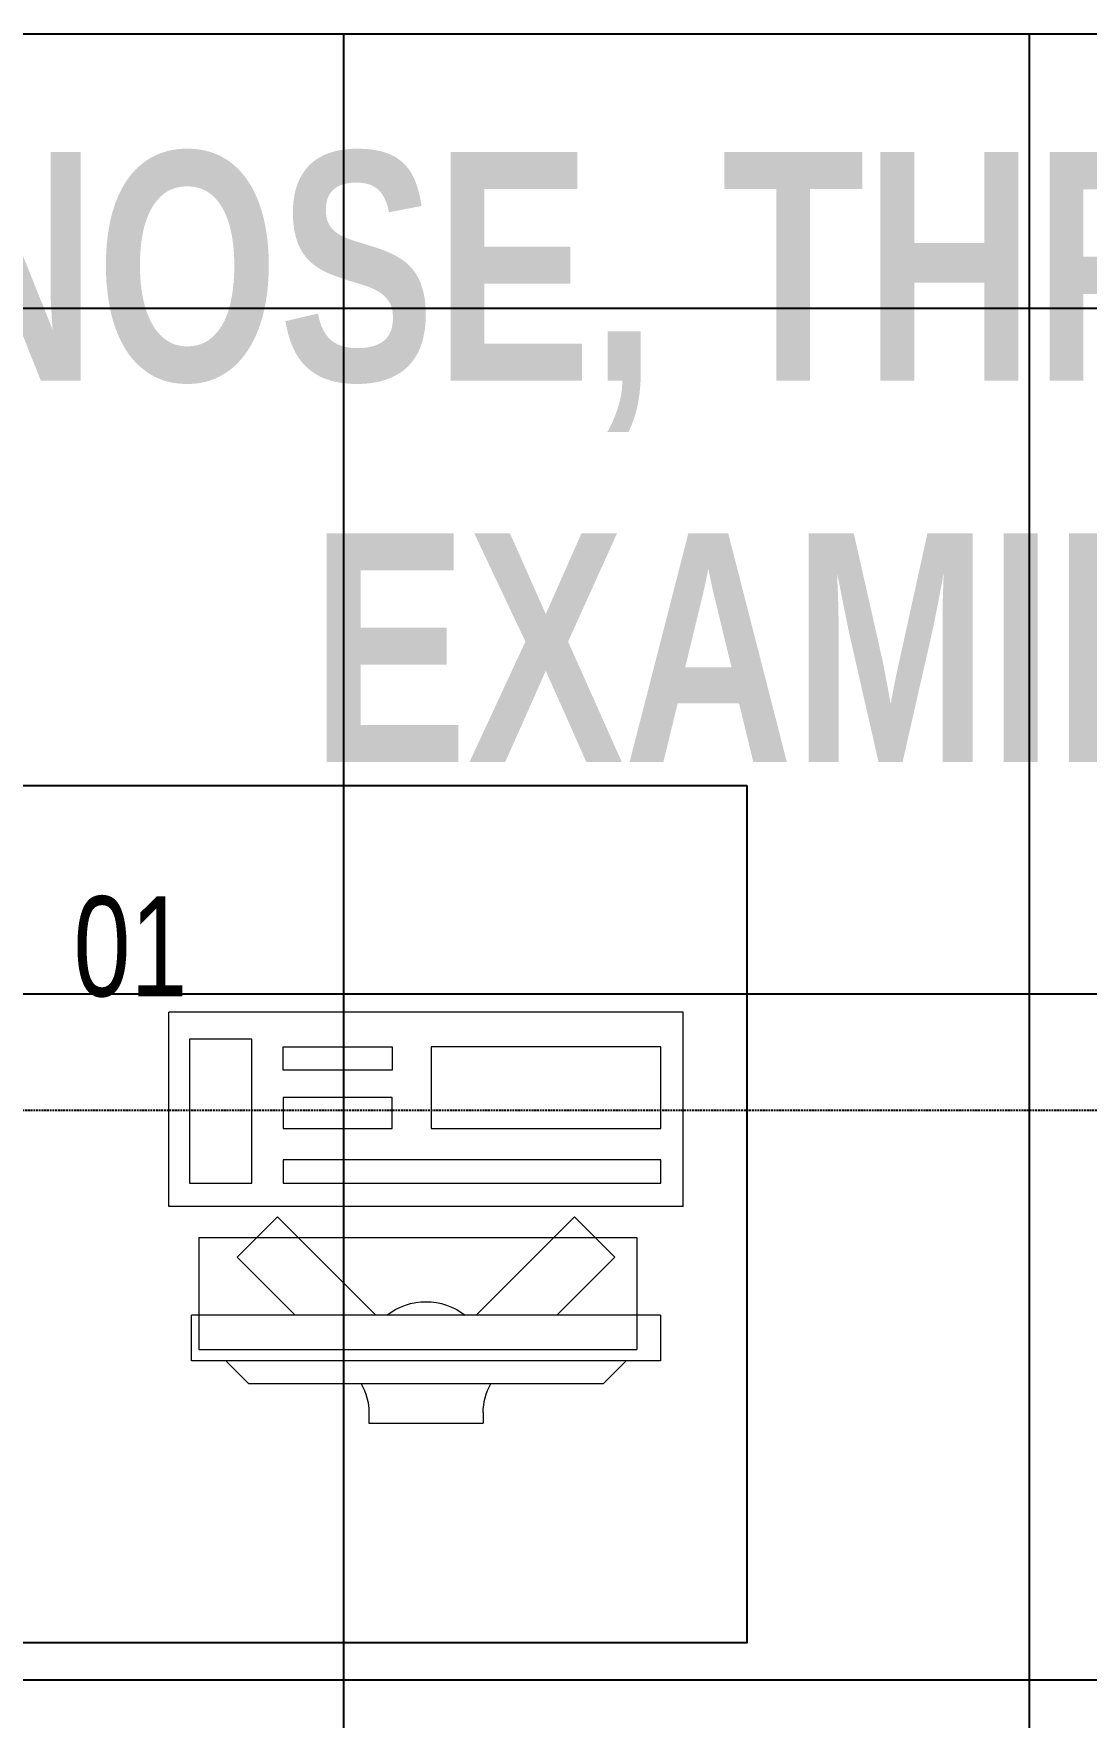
# Model space of a CAD drawing. Extents: x -12260 to 57327, y -29287 to 19916.
# Drawn here: x 45705 to 46626, y -7673 to -6200 of the extents above; entities that cross this region are included whole.
import ezdxf

# ---------------------------------------------------------------- set-up
doc = ezdxf.new("R2010")
doc.units = 0
doc.header["$LTSCALE"] = 0.25
doc.linetypes.add('DASHDOT', pattern=[25.4, 12.7, -6.35, 0, -6.35])
doc.linetypes.add('HIDDEN', pattern=[9.525, 6.35, -3.175])
for name, color, linetype, lineweight in [('01-First Floor-FUR$0$72_EGR_BASE_TEXT', 252, 'Continuous', 5), ('01-First Floor-FUR$0$72_EGR_EQP_TAG', 142, 'Continuous', 5), ('01-First Floor-FUR$0$LOADING', 253, 'Continuous', 5), ('01-First Floor-FUR$0$Walls', 251, 'Continuous', 5), ('E-LITE-CLNG-CNDT', 6, 'DASHDOT', 35), ('E-POWR-FLOR-CNDT', 6, 'HIDDEN', 25)]:
    doc.layers.add(name, color=color, linetype=linetype, lineweight=lineweight)
doc.layers.add('01-First Floor-FUR$0$FALSE CEILING', color=251, linetype='Continuous')
doc.styles.add('01-First Floor-FUR$0$X3G_ENTITY_257CFD', font='swisscl.ttf', dxfattribs={"height": 200})
doc.styles.add('01-First Floor-FUR$0$X3G_ENTITY_9EC9', font='swisscl.ttf', dxfattribs={"height": 0.2})

# ---------------------------------------------------------------- blocks, each defined once
blk = doc.blocks.new('01-First Floor-FUR$0$ITCWLS1-P')
at = {"layer": '01-First Floor-FUR$0$LOADING'}
for p, q in [((-0.17, 0.45), (-0.17, 0)), ((-0.17, 0.45), (0, 0.45)), ((0, 0.45), (0, 0)), ((-0.2651, 0.43, 0), (-0.3051, 0.43, 0)), ((-0.3051, 0.43, 0), (-0.3051, 0.02, 0)), ((-0.2651, 0.43, 0), (-0.2651, 0.02, 0)), ((-0.1496, 0.4305), (-0.1291, 0.4305)), ((-0.1291, 0.4305), (-0.1291, 0.4089)), ((-0.3251, 0.38, 0), (-0.3051, 0.4, 0)), ((-0.197, 0.4094), (-0.295, 0.4094)), ((-0.295, 0.0264), (-0.295, 0.4094)), ((-0.197, 0.0264), (-0.197, 0.4094)), ((-0.3251, 0.38, 0), (-0.3251, 0.07, 0)), ((-0.3503, 0.275), (-0.3596, 0.275)), ((-0.3596, 0.175), (-0.3596, 0.275)), ((-0.3503, 0.175), (-0.3596, 0.175)), ((-0.3251, 0.07, 0), (-0.3051, 0.05, 0)), ((-0.3051, 0.02, 0), (-0.2651, 0.02, 0)), ((-0.197, 0.0264), (-0.295, 0.0264)), ((-0.17, 0), (0, 0))]:
    blk.add_line(p, q, dxfattribs=at)
at = {"layer": '01-First Floor-FUR$0$LOADING', "extrusion": (2.48281e-10, 3.18408e-10, -1)}
for p, q in [((-0.2651, 0.3395), (-0.2144, 0.3902)), ((-0.1791, 0.3548), (-0.2144, 0.3902)), ((-0.2651, 0.2688), (-0.1791, 0.3548))]:
    blk.add_line(p, q, dxfattribs=at)
at = {"layer": '01-First Floor-FUR$0$LOADING', "extrusion": (2.48281e-10, -3.18408e-10, -1)}
for p, q in [((-0.2651, 0.1812), (-0.1791, 0.0952)), ((-0.2651, 0.1105), (-0.2144, 0.0598)), ((-0.1791, 0.0952), (-0.2144, 0.0598))]:
    blk.add_line(p, q, dxfattribs=at)
at = {"layer": '01-First Floor-FUR$0$LOADING'}
for points in [[(-0.1291, 0.4089), (-0.1291, 0.1), (-0.1496, 0.1), (-0.1496, 0.4305)], [(-0.1496, 0.1), (-0.1496, 0.1), (-0.1496, 0.1), (-0.1496, 0.1), (-0.1496, 0.1), (-0.1496, 0.1), (-0.1496, 0.1), (-0.1496, 0.1), (-0.1496, 0.1)], [(-0.1496, 0.1), (-0.1496, 0.1), (-0.1496, 0.1), (-0.1496, 0.1), (-0.1496, 0.1), (-0.1496, 0.1), (-0.1496, 0.1), (-0.1496, 0.1), (-0.1496, 0.1), (-0.1496, 0.1), (-0.1496, 0.1), (-0.1496, 0.1), (-0.1496, 0.1), (-0.1496, 0.1), (-0.1496, 0.1), (-0.1496, 0.1), (-0.1496, 0.1), (-0.1496, 0.1)], [(-0.1496, 0.1), (-0.1496, 0.1), (-0.1496, 0.1), (-0.1496, 0.1), (-0.1496, 0.1), (-0.1496, 0.1), (-0.1496, 0.1), (-0.1496, 0.1), (-0.1496, 0.1), (-0.1496, 0.1)], [(-0.1496, 0.1), (-0.1496, 0.1), (-0.1496, 0.1), (-0.1496, 0.1), (-0.1496, 0.1), (-0.1496, 0.1), (-0.1496, 0.1)], [(-0.1496, 0.1), (-0.1496, 0.1), (-0.1496, 0.1), (-0.1496, 0.1), (-0.1496, 0.1), (-0.1496, 0.1), (-0.1496, 0.1), (-0.1496, 0.1), (-0.1496, 0.1), (-0.1496, 0.1)], [(-0.1496, 0.1), (-0.1496, 0.1), (-0.1496, 0.1), (-0.1496, 0.1), (-0.1496, 0.1), (-0.1496, 0.1), (-0.1496, 0.1), (-0.1496, 0.1), (-0.1496, 0.1), (-0.1496, 0.1), (-0.1496, 0.1), (-0.1496, 0.1), (-0.1496, 0.1), (-0.1496, 0.1), (-0.1496, 0.1)], [(-0.1496, 0.1), (-0.1496, 0.1), (-0.1496, 0.1), (-0.1496, 0.1), (-0.1496, 0.1), (-0.1496, 0.1), (-0.1496, 0.1), (-0.1496, 0.1), (-0.1496, 0.1), (-0.1496, 0.1)], [(-0.1496, 0.1), (-0.1496, 0.1), (-0.1496, 0.1), (-0.1496, 0.1), (-0.1496, 0.1), (-0.1496, 0.1), (-0.1496, 0.1), (-0.1496, 0.1), (-0.1496, 0.1), (-0.1496, 0.1)], [(-0.1496, 0.1), (-0.1496, 0.1), (-0.1496, 0.1), (-0.1496, 0.1), (-0.1496, 0.1), (-0.1496, 0.1), (-0.1496, 0.1), (-0.1496, 0.1), (-0.1496, 0.1), (-0.1496, 0.1), (-0.1496, 0.1), (-0.1496, 0.1), (-0.1496, 0.1), (-0.1496, 0.1), (-0.1496, 0.1), (-0.1496, 0.1), (-0.1496, 0.1), (-0.1496, 0.1), (-0.1496, 0.1), (-0.1496, 0.1), (-0.1496, 0.1), (-0.1496, 0.1), (-0.1496, 0.1), (-0.1496, 0.1), (-0.1496, 0.1), (-0.1496, 0.1), (-0.1496, 0.1), (-0.1496, 0.1), (-0.1496, 0.1), (-0.1496, 0.1), (-0.1496, 0.1), (-0.1496, 0.1), (-0.1496, 0.1), (-0.1496, 0.1), (-0.1496, 0.1), (-0.1496, 0.1), (-0.1496, 0.1), (-0.1496, 0.1), (-0.1496, 0.1), (-0.1496, 0.1), (-0.1496, 0.1), (-0.1496, 0.1), (-0.1496, 0.1), (-0.1496, 0.1), (-0.1496, 0.1), (-0.1496, 0.1), (-0.1496, 0.1), (-0.1496, 0.1), (-0.1496, 0.1), (-0.1496, 0.1), (-0.1496, 0.1), (-0.1496, 0.1), (-0.1496, 0.1), (-0.1496, 0.1)], [(-0.1496, 0.1), (-0.1496, 0.1), (-0.1496, 0.1), (-0.1496, 0.1), (-0.1496, 0.1), (-0.1496, 0.1), (-0.1496, 0.1), (-0.1496, 0.1), (-0.1496, 0.1), (-0.1496, 0.1), (-0.1496, 0.1), (-0.1496, 0.1), (-0.1496, 0.1), (-0.1496, 0.1), (-0.1496, 0.1), (-0.1496, 0.1), (-0.1496, 0.1), (-0.1496, 0.1), (-0.1496, 0.1), (-0.1496, 0.1), (-0.1496, 0.1), (-0.1496, 0.1), (-0.1496, 0.1), (-0.1496, 0.1), (-0.1496, 0.1), (-0.1496, 0.1), (-0.1496, 0.1), (-0.1496, 0.1), (-0.1496, 0.1), (-0.1496, 0.1), (-0.1496, 0.1), (-0.1496, 0.1), (-0.1496, 0.1), (-0.1496, 0.1), (-0.1496, 0.1), (-0.1496, 0.1), (-0.1496, 0.1), (-0.1496, 0.1), (-0.1496, 0.1), (-0.1496, 0.1), (-0.1496, 0.1), (-0.1496, 0.1), (-0.1496, 0.1), (-0.1496, 0.1), (-0.1496, 0.1), (-0.1496, 0.1), (-0.1496, 0.1), (-0.1496, 0.1), (-0.1496, 0.1), (-0.1496, 0.1), (-0.1496, 0.1), (-0.1496, 0.1), (-0.1496, 0.1), (-0.1496, 0.1), (-0.1496, 0.1), (-0.1496, 0.1), (-0.1496, 0.1), (-0.1496, 0.1), (-0.1496, 0.1), (-0.1496, 0.1), (-0.1496, 0.1), (-0.1496, 0.1), (-0.1496, 0.1), (-0.1496, 0.1), (-0.1496, 0.1), (-0.1496, 0.1), (-0.1496, 0.1), (-0.1496, 0.1), (-0.1496, 0.1), (-0.1496, 0.1), (-0.1496, 0.1), (-0.1496, 0.1), (-0.1496, 0.1), (-0.1496, 0.1), (-0.1496, 0.1), (-0.1496, 0.1), (-0.1496, 0.1), (-0.1496, 0.1), (-0.1496, 0.1), (-0.1496, 0.1), (-0.1496, 0.1), (-0.1496, 0.1), (-0.1496, 0.1), (-0.1496, 0.1), (-0.1496, 0.1), (-0.1496, 0.1), (-0.1496, 0.1), (-0.1496, 0.1), (-0.1496, 0.1)], [(-0.1496, 0.1), (-0.1496, 0.1), (-0.1496, 0.1), (-0.1496, 0.1), (-0.1496, 0.1), (-0.1496, 0.1), (-0.1496, 0.1), (-0.1496, 0.1), (-0.1496, 0.1), (-0.1496, 0.1), (-0.1496, 0.1), (-0.1496, 0.1)], [(-0.1496, 0.1), (-0.1496, 0.1), (-0.1496, 0.1), (-0.1496, 0.1), (-0.1496, 0.1), (-0.1496, 0.1), (-0.1496, 0.1)], [(-0.1496, 0.1), (-0.1496, 0.1), (-0.1496, 0.1), (-0.1496, 0.1), (-0.1496, 0.1), (-0.1496, 0.1), (-0.1496, 0.1), (-0.1496, 0.1), (-0.1496, 0.1), (-0.1496, 0.1), (-0.1496, 0.1), (-0.1496, 0.1), (-0.1496, 0.1), (-0.1496, 0.1), (-0.1496, 0.1), (-0.1496, 0.1), (-0.1496, 0.1)], [(-0.1496, 0.1), (-0.1496, 0.1), (-0.1496, 0.1), (-0.1496, 0.1), (-0.1496, 0.1), (-0.1496, 0.1), (-0.1496, 0.1), (-0.1496, 0.1), (-0.1496, 0.1), (-0.1496, 0.1), (-0.1496, 0.1), (-0.1496, 0.1), (-0.1496, 0.1), (-0.1496, 0.1), (-0.1496, 0.1), (-0.1496, 0.1), (-0.1496, 0.1), (-0.1496, 0.1), (-0.1496, 0.1), (-0.1496, 0.1), (-0.1496, 0.1), (-0.1496, 0.1), (-0.1496, 0.1), (-0.1496, 0.1), (-0.1496, 0.1), (-0.1496, 0.1), (-0.1496, 0.1), (-0.1496, 0.1), (-0.1496, 0.1), (-0.1496, 0.1), (-0.1496, 0.1), (-0.1496, 0.1), (-0.1496, 0.1), (-0.1496, 0.1), (-0.1496, 0.1), (-0.1496, 0.1), (-0.1496, 0.1), (-0.1496, 0.1), (-0.1496, 0.1), (-0.1496, 0.1), (-0.1496, 0.1), (-0.1496, 0.1), (-0.1496, 0.1), (-0.1496, 0.1), (-0.1496, 0.1), (-0.1496, 0.1), (-0.1496, 0.1), (-0.1496, 0.1), (-0.1496, 0.1), (-0.1496, 0.1), (-0.1496, 0.1), (-0.1496, 0.1), (-0.1496, 0.1), (-0.1496, 0.1), (-0.1496, 0.1), (-0.1496, 0.1), (-0.1496, 0.1), (-0.1496, 0.1), (-0.1496, 0.1), (-0.1496, 0.1), (-0.1496, 0.1), (-0.1496, 0.1), (-0.1496, 0.1), (-0.1496, 0.1), (-0.1496, 0.1), (-0.1496, 0.1), (-0.1496, 0.1), (-0.1496, 0.1), (-0.1496, 0.1), (-0.1496, 0.1), (-0.1496, 0.1), (-0.1496, 0.1), (-0.1496, 0.1), (-0.1496, 0.1), (-0.1496, 0.1), (-0.1496, 0.1), (-0.1496, 0.1), (-0.1496, 0.1), (-0.1496, 0.1), (-0.1496, 0.1), (-0.1496, 0.1), (-0.1496, 0.1), (-0.1496, 0.1), (-0.1496, 0.1), (-0.1496, 0.1), (-0.1496, 0.1), (-0.1496, 0.1), (-0.1496, 0.1), (-0.1496, 0.1), (-0.1496, 0.1), (-0.1496, 0.1), (-0.1496, 0.1), (-0.1496, 0.1), (-0.1496, 0.1), (-0.1496, 0.1), (-0.1496, 0.1), (-0.1496, 0.1), (-0.1496, 0.1), (-0.1496, 0.1), (-0.1496, 0.1), (-0.1496, 0.1), (-0.1496, 0.1), (-0.1496, 0.1), (-0.1496, 0.1), (-0.1496, 0.1), (-0.1496, 0.1), (-0.1496, 0.1), (-0.1496, 0.1), (-0.1496, 0.1), (-0.1496, 0.1), (-0.1496, 0.1)], [(-0.1496, 0.1), (-0.1496, 0.1), (-0.1496, 0.1), (-0.1496, 0.1), (-0.1496, 0.1), (-0.1496, 0.1), (-0.1496, 0.1), (-0.1496, 0.1)]]:
    blk.add_lwpolyline(points, dxfattribs=at)
for points in [[(-0.1019, 0.4305), (-0.0304, 0.4305), (-0.0304, 0.2294), (-0.1019, 0.2294)], [(-0.1019, 0.1954), (-0.0747, 0.1954), (-0.0747, 0.1), (-0.1019, 0.1)], [(-0.0304, 0.1954), (-0.0508, 0.1954), (-0.0508, 0.1), (-0.0304, 0.1)], [(-0.1496, 0.1), (-0.1496, 0.1), (-0.1496, 0.1), (-0.1496, 0.1), (-0.1496, 0.1), (-0.1496, 0.1), (-0.1496, 0.1), (-0.1496, 0.1), (-0.1496, 0.1), (-0.1496, 0.1), (-0.1496, 0.1), (-0.1496, 0.1), (-0.1496, 0.1), (-0.1496, 0.1), (-0.1496, 0.1), (-0.1496, 0.1), (-0.1496, 0.1), (-0.1496, 0.1), (-0.1496, 0.1), (-0.1496, 0.1), (-0.1496, 0.1), (-0.1496, 0.1), (-0.1496, 0.1), (-0.1496, 0.1), (-0.1496, 0.1), (-0.1496, 0.1), (-0.1496, 0.1), (-0.1496, 0.1), (-0.1496, 0.1), (-0.1496, 0.1), (-0.1496, 0.1), (-0.1496, 0.1), (-0.1496, 0.1), (-0.1496, 0.1), (-0.1496, 0.1), (-0.1496, 0.1), (-0.1496, 0.1), (-0.1496, 0.1), (-0.1496, 0.1), (-0.1496, 0.1), (-0.1496, 0.1), (-0.1496, 0.1), (-0.1496, 0.1), (-0.1496, 0.1), (-0.1496, 0.1), (-0.1496, 0.1), (-0.1496, 0.1), (-0.1496, 0.1), (-0.1496, 0.1), (-0.1496, 0.1), (-0.1496, 0.1), (-0.1496, 0.1), (-0.1496, 0.1), (-0.1496, 0.1), (-0.1496, 0.1), (-0.1496, 0.1), (-0.1496, 0.1), (-0.1496, 0.1), (-0.1496, 0.1), (-0.1496, 0.1), (-0.1496, 0.1), (-0.1496, 0.1), (-0.1496, 0.1), (-0.1496, 0.1), (-0.1496, 0.1), (-0.1496, 0.1), (-0.1496, 0.1), (-0.1496, 0.1), (-0.1496, 0.1), (-0.1496, 0.1), (-0.1496, 0.1), (-0.1496, 0.1), (-0.1496, 0.1), (-0.1496, 0.1), (-0.1496, 0.1), (-0.1496, 0.1), (-0.1496, 0.1), (-0.1496, 0.1), (-0.1496, 0.1), (-0.1496, 0.1), (-0.1496, 0.1), (-0.1496, 0.1), (-0.1496, 0.1), (-0.1496, 0.1), (-0.1496, 0.1), (-0.1496, 0.1), (-0.1496, 0.1), (-0.1496, 0.1), (-0.1496, 0.1), (-0.1496, 0.1), (-0.1496, 0.1), (-0.1496, 0.1), (-0.1496, 0.1), (-0.1496, 0.1), (-0.1496, 0.1), (-0.1496, 0.1), (-0.1496, 0.1), (-0.1496, 0.1), (-0.1496, 0.1), (-0.1496, 0.1), (-0.1496, 0.1), (-0.1496, 0.1), (-0.1496, 0.1), (-0.1496, 0.1), (-0.1496, 0.1), (-0.1496, 0.1), (-0.1496, 0.1), (-0.1496, 0.1), (-0.1496, 0.1), (-0.1496, 0.1), (-0.1496, 0.1), (-0.1496, 0.1), (-0.1496, 0.1), (-0.1496, 0.1), (-0.1496, 0.1), (-0.1496, 0.1), (-0.1496, 0.1), (-0.1496, 0.1), (-0.1496, 0.1), (-0.1496, 0.1), (-0.1496, 0.1), (-0.1496, 0.1), (-0.1496, 0.1), (-0.1496, 0.1), (-0.1496, 0.1), (-0.1496, 0.1), (-0.1496, 0.1), (-0.1496, 0.1), (-0.1496, 0.1), (-0.1496, 0.1), (-0.1496, 0.1), (-0.1496, 0.1), (-0.1496, 0.1), (-0.1496, 0.1), (-0.1496, 0.1), (-0.1496, 0.1), (-0.1496, 0.1), (-0.1496, 0.1), (-0.1496, 0.1), (-0.1496, 0.1), (-0.1496, 0.1), (-0.1496, 0.1), (-0.1496, 0.1), (-0.1496, 0.1), (-0.1496, 0.1), (-0.1496, 0.1), (-0.1496, 0.1), (-0.1496, 0.1), (-0.1496, 0.1), (-0.1496, 0.1), (-0.1496, 0.1), (-0.1496, 0.1), (-0.1496, 0.1), (-0.1496, 0.1), (-0.1496, 0.1), (-0.1496, 0.1), (-0.1496, 0.1), (-0.1496, 0.1), (-0.1496, 0.1), (-0.1496, 0.1), (-0.1496, 0.1), (-0.1496, 0.1), (-0.1496, 0.1), (-0.1496, 0.1), (-0.1496, 0.1), (-0.1496, 0.1), (-0.1496, 0.1), (-0.1496, 0.1), (-0.1496, 0.1), (-0.1496, 0.1), (-0.1496, 0.1), (-0.1496, 0.1), (-0.1496, 0.1), (-0.1496, 0.1), (-0.1496, 0.1), (-0.1496, 0.1), (-0.1496, 0.1), (-0.1496, 0.1), (-0.1496, 0.1), (-0.1496, 0.1), (-0.1496, 0.1), (-0.1496, 0.1), (-0.1496, 0.1), (-0.1496, 0.1), (-0.1496, 0.1), (-0.1496, 0.1), (-0.1496, 0.1), (-0.1496, 0.1), (-0.1496, 0.1), (-0.1496, 0.1), (-0.1496, 0.1), (-0.1496, 0.1), (-0.1496, 0.1), (-0.1496, 0.1), (-0.1496, 0.1), (-0.1496, 0.1), (-0.1496, 0.1), (-0.1496, 0.1), (-0.1496, 0.1), (-0.1496, 0.1), (-0.1496, 0.1), (-0.1496, 0.1), (-0.1496, 0.1), (-0.1496, 0.1), (-0.1496, 0.1), (-0.1496, 0.1), (-0.1496, 0.1), (-0.1496, 0.1), (-0.1496, 0.1), (-0.1496, 0.1), (-0.1496, 0.1), (-0.1496, 0.1), (-0.1496, 0.1), (-0.1496, 0.1), (-0.1496, 0.1), (-0.1496, 0.1), (-0.1496, 0.1), (-0.1496, 0.1), (-0.1496, 0.1), (-0.1496, 0.1), (-0.1496, 0.1), (-0.1496, 0.1), (-0.1496, 0.1), (-0.1496, 0.1), (-0.1496, 0.1), (-0.1496, 0.1), (-0.1496, 0.1), (-0.1496, 0.1), (-0.1496, 0.1), (-0.1496, 0.1), (-0.1496, 0.1), (-0.1496, 0.1), (-0.1496, 0.1), (-0.1496, 0.1), (-0.1496, 0.1), (-0.1496, 0.1), (-0.1496, 0.1), (-0.1496, 0.1), (-0.1496, 0.1), (-0.1496, 0.1), (-0.1496, 0.1), (-0.1496, 0.1), (-0.1496, 0.1), (-0.1496, 0.1), (-0.1496, 0.1), (-0.1496, 0.1), (-0.1496, 0.1), (-0.1496, 0.1), (-0.1496, 0.1), (-0.1496, 0.1), (-0.1496, 0.1), (-0.1496, 0.1), (-0.1496, 0.1), (-0.1496, 0.1), (-0.1496, 0.1), (-0.1496, 0.1), (-0.1496, 0.1), (-0.1496, 0.1), (-0.1496, 0.1), (-0.1496, 0.1), (-0.1496, 0.1), (-0.1496, 0.1), (-0.1496, 0.1), (-0.1496, 0.1), (-0.1496, 0.1), (-0.1496, 0.1), (-0.1496, 0.1), (-0.1496, 0.1), (-0.1496, 0.1), (-0.1496, 0.1), (-0.1496, 0.1), (-0.1496, 0.1), (-0.1496, 0.1), (-0.1496, 0.1), (-0.1496, 0.1), (-0.1496, 0.1), (-0.1496, 0.1)], [(-0.1496, 0.1), (-0.1496, 0.1), (-0.1496, 0.1), (-0.1496, 0.1), (-0.1496, 0.1), (-0.1496, 0.1), (-0.1496, 0.1), (-0.1496, 0.1), (-0.1496, 0.1), (-0.1496, 0.1), (-0.1496, 0.1), (-0.1496, 0.1), (-0.1496, 0.1), (-0.1496, 0.1), (-0.1496, 0.1), (-0.1496, 0.1), (-0.1496, 0.1), (-0.1496, 0.1), (-0.1496, 0.1), (-0.1496, 0.1), (-0.1496, 0.1), (-0.1496, 0.1), (-0.1496, 0.1), (-0.1496, 0.1), (-0.1496, 0.1), (-0.1496, 0.1), (-0.1496, 0.1), (-0.1496, 0.1), (-0.1496, 0.1), (-0.1496, 0.1), (-0.1496, 0.1), (-0.1496, 0.1), (-0.1496, 0.1), (-0.1496, 0.1), (-0.1496, 0.1), (-0.1496, 0.1), (-0.1496, 0.1), (-0.1496, 0.1), (-0.1496, 0.1), (-0.1496, 0.1), (-0.1496, 0.1), (-0.1496, 0.1), (-0.1496, 0.1), (-0.1496, 0.1), (-0.1496, 0.1), (-0.1496, 0.1), (-0.1496, 0.1), (-0.1496, 0.1), (-0.1496, 0.1), (-0.1496, 0.1), (-0.1496, 0.1), (-0.1496, 0.1), (-0.1496, 0.1), (-0.1496, 0.1), (-0.1496, 0.1), (-0.1496, 0.1), (-0.1496, 0.1), (-0.1496, 0.1), (-0.1496, 0.1), (-0.1496, 0.1), (-0.1496, 0.1), (-0.1496, 0.1), (-0.1496, 0.1), (-0.1496, 0.1), (-0.1496, 0.1), (-0.1496, 0.1), (-0.1496, 0.1), (-0.1496, 0.1), (-0.1496, 0.1), (-0.1496, 0.1), (-0.1496, 0.1), (-0.1496, 0.1), (-0.1496, 0.1), (-0.1496, 0.1), (-0.1496, 0.1), (-0.1496, 0.1), (-0.1496, 0.1), (-0.1496, 0.1), (-0.1496, 0.1), (-0.1496, 0.1), (-0.1496, 0.1), (-0.1496, 0.1), (-0.1496, 0.1), (-0.1496, 0.1), (-0.1496, 0.1), (-0.1496, 0.1), (-0.1496, 0.1), (-0.1496, 0.1), (-0.1496, 0.1), (-0.1496, 0.1), (-0.1496, 0.1), (-0.1496, 0.1), (-0.1496, 0.1), (-0.1496, 0.1), (-0.1496, 0.1), (-0.1496, 0.1), (-0.1496, 0.1), (-0.1496, 0.1), (-0.1496, 0.1), (-0.1496, 0.1), (-0.1496, 0.1), (-0.1496, 0.1), (-0.1496, 0.1), (-0.1496, 0.1), (-0.1496, 0.1), (-0.1496, 0.1), (-0.1496, 0.1), (-0.1496, 0.1), (-0.1496, 0.1), (-0.1496, 0.1), (-0.1496, 0.1), (-0.1496, 0.1), (-0.1496, 0.1), (-0.1496, 0.1), (-0.1496, 0.1), (-0.1496, 0.1), (-0.1496, 0.1), (-0.1496, 0.1), (-0.1496, 0.1), (-0.1496, 0.1), (-0.1496, 0.1), (-0.1496, 0.1), (-0.1496, 0.1), (-0.1496, 0.1), (-0.1496, 0.1), (-0.1496, 0.1), (-0.1496, 0.1), (-0.1496, 0.1), (-0.1496, 0.1), (-0.1496, 0.1), (-0.1496, 0.1), (-0.1496, 0.1), (-0.1496, 0.1), (-0.1496, 0.1), (-0.1496, 0.1), (-0.1496, 0.1), (-0.1496, 0.1), (-0.1496, 0.1), (-0.1496, 0.1), (-0.1496, 0.1), (-0.1496, 0.1), (-0.1496, 0.1), (-0.1496, 0.1), (-0.1496, 0.1), (-0.1496, 0.1), (-0.1496, 0.1), (-0.1496, 0.1), (-0.1496, 0.1), (-0.1496, 0.1), (-0.1496, 0.1), (-0.1496, 0.1), (-0.1496, 0.1), (-0.1496, 0.1), (-0.1496, 0.1), (-0.1496, 0.1), (-0.1496, 0.1), (-0.1496, 0.1), (-0.1496, 0.1), (-0.1496, 0.1), (-0.1496, 0.1), (-0.1496, 0.1), (-0.1496, 0.1), (-0.1496, 0.1), (-0.1496, 0.1), (-0.1496, 0.1), (-0.1496, 0.1), (-0.1496, 0.1), (-0.1496, 0.1), (-0.1496, 0.1), (-0.1496, 0.1), (-0.1496, 0.1), (-0.1496, 0.1), (-0.1496, 0.1), (-0.1496, 0.1), (-0.1496, 0.1), (-0.1496, 0.1), (-0.1496, 0.1), (-0.1496, 0.1), (-0.1496, 0.1), (-0.1496, 0.1), (-0.1496, 0.1), (-0.1496, 0.1), (-0.1496, 0.1), (-0.1496, 0.1), (-0.1496, 0.1), (-0.1496, 0.1), (-0.1496, 0.1), (-0.1496, 0.1), (-0.1496, 0.1), (-0.1496, 0.1), (-0.1496, 0.1), (-0.1496, 0.1), (-0.1496, 0.1), (-0.1496, 0.1), (-0.1496, 0.1), (-0.1496, 0.1), (-0.1496, 0.1), (-0.1496, 0.1), (-0.1496, 0.1), (-0.1496, 0.1), (-0.1496, 0.1), (-0.1496, 0.1), (-0.1496, 0.1), (-0.1496, 0.1), (-0.1496, 0.1), (-0.1496, 0.1), (-0.1496, 0.1), (-0.1496, 0.1), (-0.1496, 0.1), (-0.1496, 0.1), (-0.1496, 0.1), (-0.1496, 0.1), (-0.1496, 0.1), (-0.1496, 0.1)], [(-0.1496, 0.1), (-0.1496, 0.1), (-0.1496, 0.1), (-0.1496, 0.1), (-0.1496, 0.1), (-0.1496, 0.1), (-0.1496, 0.1), (-0.1496, 0.1), (-0.1496, 0.1), (-0.1496, 0.1), (-0.1496, 0.1), (-0.1496, 0.1), (-0.1496, 0.1), (-0.1496, 0.1), (-0.1496, 0.1), (-0.1496, 0.1), (-0.1496, 0.1), (-0.1496, 0.1), (-0.1496, 0.1), (-0.1496, 0.1), (-0.1496, 0.1), (-0.1496, 0.1), (-0.1496, 0.1), (-0.1496, 0.1), (-0.1496, 0.1), (-0.1496, 0.1), (-0.1496, 0.1), (-0.1496, 0.1), (-0.1496, 0.1), (-0.1496, 0.1), (-0.1496, 0.1), (-0.1496, 0.1), (-0.1496, 0.1), (-0.1496, 0.1), (-0.1496, 0.1), (-0.1496, 0.1), (-0.1496, 0.1), (-0.1496, 0.1), (-0.1496, 0.1), (-0.1496, 0.1), (-0.1496, 0.1), (-0.1496, 0.1), (-0.1496, 0.1), (-0.1496, 0.1), (-0.1496, 0.1), (-0.1496, 0.1), (-0.1496, 0.1), (-0.1496, 0.1), (-0.1496, 0.1), (-0.1496, 0.1), (-0.1496, 0.1), (-0.1496, 0.1), (-0.1496, 0.1), (-0.1496, 0.1), (-0.1496, 0.1), (-0.1496, 0.1), (-0.1496, 0.1), (-0.1496, 0.1), (-0.1496, 0.1), (-0.1496, 0.1), (-0.1496, 0.1), (-0.1496, 0.1), (-0.1496, 0.1), (-0.1496, 0.1), (-0.1496, 0.1), (-0.1496, 0.1), (-0.1496, 0.1), (-0.1496, 0.1), (-0.1496, 0.1), (-0.1496, 0.1), (-0.1496, 0.1), (-0.1496, 0.1), (-0.1496, 0.1), (-0.1496, 0.1), (-0.1496, 0.1), (-0.1496, 0.1), (-0.1496, 0.1), (-0.1496, 0.1), (-0.1496, 0.1), (-0.1496, 0.1), (-0.1496, 0.1), (-0.1496, 0.1), (-0.1496, 0.1), (-0.1496, 0.1), (-0.1496, 0.1), (-0.1496, 0.1), (-0.1496, 0.1), (-0.1496, 0.1), (-0.1496, 0.1), (-0.1496, 0.1), (-0.1496, 0.1), (-0.1496, 0.1), (-0.1496, 0.1), (-0.1496, 0.1), (-0.1496, 0.1), (-0.1496, 0.1), (-0.1496, 0.1), (-0.1496, 0.1), (-0.1496, 0.1), (-0.1496, 0.1), (-0.1496, 0.1), (-0.1496, 0.1), (-0.1496, 0.1), (-0.1496, 0.1), (-0.1496, 0.1), (-0.1496, 0.1), (-0.1496, 0.1), (-0.1496, 0.1), (-0.1496, 0.1), (-0.1496, 0.1), (-0.1496, 0.1), (-0.1496, 0.1), (-0.1496, 0.1), (-0.1496, 0.1), (-0.1496, 0.1), (-0.1496, 0.1), (-0.1496, 0.1), (-0.1496, 0.1), (-0.1496, 0.1), (-0.1496, 0.1), (-0.1496, 0.1), (-0.1496, 0.1), (-0.1496, 0.1), (-0.1496, 0.1), (-0.1496, 0.1), (-0.1496, 0.1), (-0.1496, 0.1), (-0.1496, 0.1), (-0.1496, 0.1), (-0.1496, 0.1), (-0.1496, 0.1), (-0.1496, 0.1), (-0.1496, 0.1), (-0.1496, 0.1), (-0.1496, 0.1), (-0.1496, 0.1), (-0.1496, 0.1), (-0.1496, 0.1), (-0.1496, 0.1), (-0.1496, 0.1), (-0.1496, 0.1), (-0.1496, 0.1), (-0.1496, 0.1), (-0.1496, 0.1), (-0.1496, 0.1), (-0.1496, 0.1), (-0.1496, 0.1), (-0.1496, 0.1), (-0.1496, 0.1), (-0.1496, 0.1), (-0.1496, 0.1), (-0.1496, 0.1), (-0.1496, 0.1), (-0.1496, 0.1), (-0.1496, 0.1), (-0.1496, 0.1), (-0.1496, 0.1), (-0.1496, 0.1), (-0.1496, 0.1), (-0.1496, 0.1), (-0.1496, 0.1), (-0.1496, 0.1), (-0.1496, 0.1), (-0.1496, 0.1), (-0.1496, 0.1), (-0.1496, 0.1), (-0.1496, 0.1), (-0.1496, 0.1), (-0.1496, 0.1), (-0.1496, 0.1), (-0.1496, 0.1), (-0.1496, 0.1), (-0.1496, 0.1), (-0.1496, 0.1), (-0.1496, 0.1), (-0.1496, 0.1), (-0.1496, 0.1), (-0.1496, 0.1), (-0.1496, 0.1), (-0.1496, 0.1), (-0.1496, 0.1), (-0.1496, 0.1), (-0.1496, 0.1), (-0.1496, 0.1), (-0.1496, 0.1), (-0.1496, 0.1), (-0.1496, 0.1), (-0.1496, 0.1), (-0.1496, 0.1), (-0.1496, 0.1), (-0.1496, 0.1), (-0.1496, 0.1), (-0.1496, 0.1), (-0.1496, 0.1), (-0.1496, 0.1), (-0.1496, 0.1), (-0.1496, 0.1), (-0.1496, 0.1), (-0.1496, 0.1), (-0.1496, 0.1), (-0.1496, 0.1), (-0.1496, 0.1), (-0.1496, 0.1), (-0.1496, 0.1), (-0.1496, 0.1), (-0.1496, 0.1), (-0.1496, 0.1), (-0.1496, 0.1), (-0.1496, 0.1), (-0.1496, 0.1), (-0.1496, 0.1), (-0.1496, 0.1), (-0.1496, 0.1), (-0.1496, 0.1), (-0.1496, 0.1), (-0.1496, 0.1), (-0.1496, 0.1), (-0.1496, 0.1), (-0.1496, 0.1)], [(-0.1496, 0.0727), (-0.0236, 0.0727), (-0.0236, 0.0182), (-0.1496, 0.0182)]]:
    blk.add_lwpolyline(points, close=True, dxfattribs=at)
for centre, radius, start, end in [((-0.3503, 0.325), 0.05, 270, 300.3093), ((-0.3089, 0.225), 0.0556, 321.9431, 38.0569), ((-0.3503, 0.125), 0.05, 59.6907, 90)]:
    blk.add_arc(centre, radius, start, end, dxfattribs=at)
blk = doc.blocks.new('01-First Floor-FUR')
at = {"layer": '01-First Floor-FUR$0$FALSE CEILING', "linetype": 'Continuous'}
for p, q in [((45976, -9440), (45976, -6200)), ((46576, -9440), (46576, -6200)), ((44776, -6440), (48976, -6440)), ((44776, -7040), (48976, -7040)), ((44776, -7640), (48976, -7640))]:
    blk.add_line(p, q, dxfattribs=at)
at = {"layer": '01-First Floor-FUR$0$FALSE CEILING'}
blk.add_lwpolyline([(44776, -6200), (48976, -6200), (48976, -9440), (44776, -9440)], close=True, dxfattribs=at)
at = {"layer": '01-First Floor-FUR$0$FALSE CEILING', "elevation": 0}
blk.add_lwpolyline([(46328.5, -6857.8), (46328.5, -7607.8), (44828.5, -7607.8), (44828.5, -6857.8)], close=True, dxfattribs=at)
at = {"layer": '01-First Floor-FUR$0$LOADING', "elevation": 0}
blk.add_lwpolyline([(46328.5, -6857.8), (46328.5, -7607.8), (44828.5, -7607.8), (44828.5, -6857.8)], close=True, dxfattribs=at)
at = {"layer": '01-First Floor-FUR$0$Walls'}
blk.add_line((48976, -6200), (44776, -6200), dxfattribs=at)
at = {"layer": '01-First Floor-FUR$0$LOADING', "extrusion": (1.93992e-16, 8.01373e-06, 1), "xscale": -1000.000000000014, "yscale": 1000.000000000014, "zscale": 1000.000000000014, "rotation": 270}
blk.add_blockref('01-First Floor-FUR$0$ITCWLS1-P', (45823, -7056, -0.1), dxfattribs=at)
at = {"layer": '01-First Floor-FUR$0$72_EGR_BASE_TEXT', "insert": (47012.4, -6303.6, -0.1), "char_height": 200, "width": 4223.97, "attachment_point": 2, "style": '01-First Floor-FUR$0$X3G_ENTITY_9EC9'}
blk.add_mtext('{\\fSwis721 LtCn BT|b1|i0|c0|p34;EAR, NOSE, THROAT CONSULTATION / EXAMINATION ROOM}', dxfattribs=at)
at = {"layer": '01-First Floor-FUR$0$72_EGR_EQP_TAG', "insert": (45789.5, -6954.6, 0), "char_height": 87.47, "attachment_point": 2, "style": '01-First Floor-FUR$0$X3G_ENTITY_257CFD'}
blk.add_mtext('01', dxfattribs=at)

msp = doc.modelspace()

# ---------------------------------------------------------------- linework, layer by layer
at = {"layer": 'E-POWR-FLOR-CNDT'}
msp.add_lwpolyline([(44899.7, -7265.4), (45023.5, -7141.7), (47991.6, -7141.7, 0.414214), (48091.6, -7041.7), (48091.6, -6447.5), (48215.3, -6323.7)], format="xyb", dxfattribs=at)

# ---------------------------------------------------------------- block references
at = {"layer": 'E-LITE-CLNG-CNDT'}
msp.add_blockref('01-First Floor-FUR', (0, 0), dxfattribs=at)

doc.saveas('drawing.dxf')
